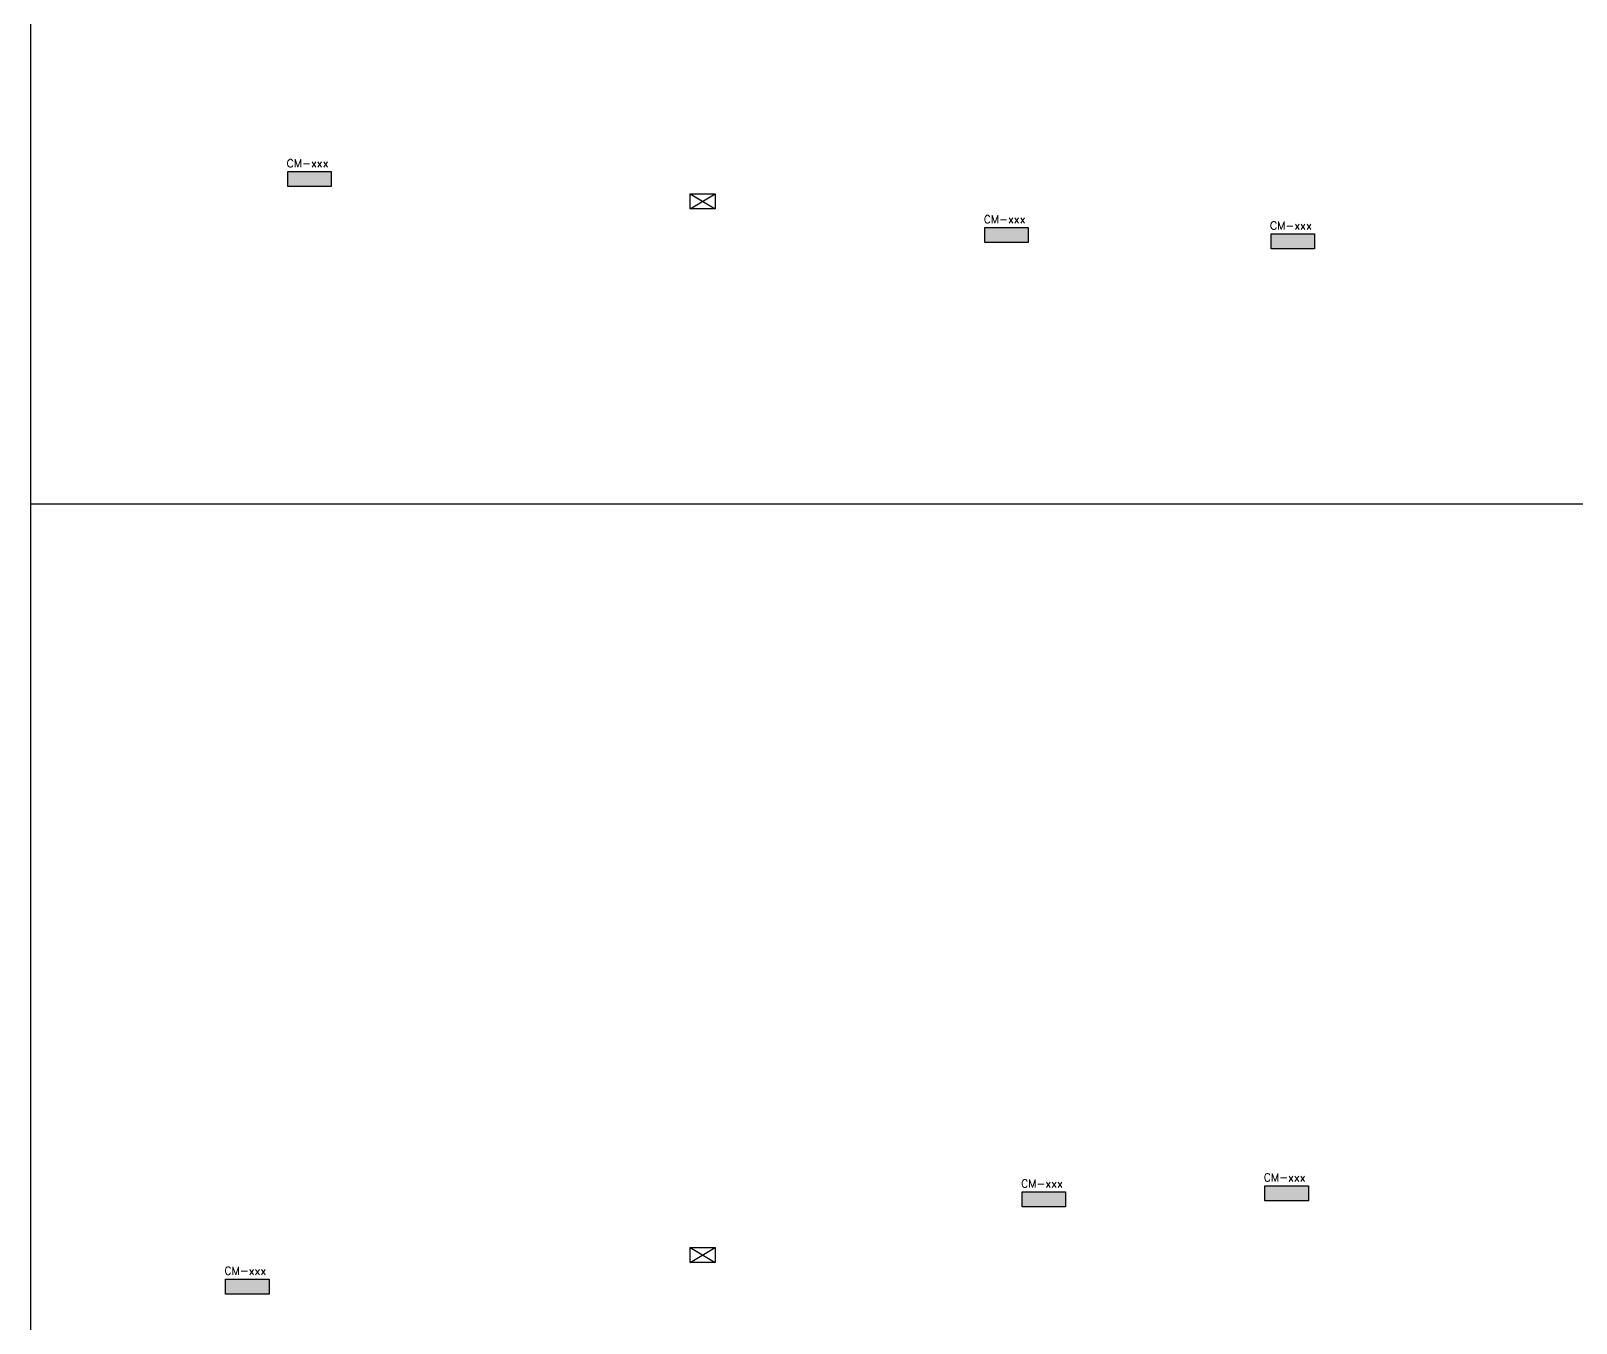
# Model space of a CAD drawing. Header units: millimetres. Extents: x -5 to 184, y -24 to 24.
# Drawn here: x 113.93 to 122.42, y -7.1 to 0 of the extents above; entities that cross this region are included whole.
import ezdxf

# ---------------------------------------------------------------- set-up
doc = ezdxf.new("R2010")
doc.units = ezdxf.units.MM
doc.layers.add('Legenda', color=73, linetype='Continuous', lineweight=25)
doc.layers.add('Prumada Eletrica', color=40, linetype='Continuous', lineweight=30)
doc.styles.add('ROMANS', font='ROMANS.SHX')

msp = doc.modelspace()

# ---------------------------------------------------------------- linework, layer by layer
at = {"layer": 'Legenda'}
for p, q in [((115.3382, -0.8508), (115.3382, -0.7683)), ((115.3382, -0.7683), (115.5773, -0.7683)), ((115.5773, -0.7683), (115.5773, -0.8508)), ((115.5773, -0.8508), (115.3382, -0.8508)), ((117.5508, -0.9734), (117.5508, -0.8909)), ((117.5508, -0.8909), (117.6883, -0.8909)), ((117.5508, -0.9734), (117.6883, -0.8909)), ((117.5508, -0.8909), (117.6883, -0.9734)), ((117.6883, -0.8909), (117.6883, -0.9734)), ((117.6883, -0.9734), (117.5508, -0.9734)), ((119.1702, -1.1584), (119.1702, -1.0759)), ((119.1702, -1.0759), (119.4092, -1.0759)), ((119.4092, -1.0759), (119.4092, -1.1584)), ((119.4092, -1.1584), (119.1702, -1.1584)), ((120.744, -1.1926), (120.744, -1.1101)), ((120.744, -1.1101), (120.983, -1.1101)), ((120.983, -1.1101), (120.983, -1.1926)), ((120.983, -1.1926), (120.744, -1.1926)), ((120.7098, -6.4231), (120.7098, -6.3406)), ((120.7098, -6.3406), (120.9488, -6.3406)), ((120.9488, -6.3406), (120.9488, -6.4231)), ((119.3754, -6.4573), (119.3754, -6.3748)), ((119.3754, -6.3748), (119.6145, -6.3748)), ((119.6145, -6.3748), (119.6145, -6.4573)), ((120.9488, -6.4231), (120.7098, -6.4231)), ((119.6145, -6.4573), (119.3754, -6.4573)), ((117.5508, -6.7622), (117.5508, -6.6797)), ((117.5508, -6.6797), (117.6883, -6.6797)), ((117.5508, -6.7622), (117.6883, -6.6797)), ((117.5508, -6.6797), (117.6883, -6.7622)), ((117.6883, -6.6797), (117.6883, -6.7622)), ((117.6883, -6.7622), (117.5508, -6.7622)), ((114.9961, -6.9359), (114.9961, -6.8534)), ((114.9961, -6.8534), (115.2352, -6.8534)), ((115.2352, -6.8534), (115.2352, -6.9359)), ((115.2352, -6.9359), (114.9961, -6.9359))]:
    msp.add_line(p, q, dxfattribs=at)
for points in [[(115.3382, -0.7683), (115.5773, -0.7683), (115.3382, -0.8508), (115.5773, -0.8508)], [(119.1702, -1.0759), (119.4092, -1.0759), (119.1702, -1.1584), (119.4092, -1.1584)], [(120.744, -1.1101), (120.983, -1.1101), (120.744, -1.1926), (120.983, -1.1926)], [(120.7098, -6.3406), (120.9488, -6.3406), (120.7098, -6.4231), (120.9488, -6.4231)], [(119.3754, -6.3748), (119.6145, -6.3748), (119.3754, -6.4573), (119.6145, -6.4573)], [(114.9961, -6.8534), (115.2352, -6.8534), (114.9961, -6.9359), (115.2352, -6.9359)]]:
    msp.add_solid(points, dxfattribs=at)
at = {"layer": 'Prumada Eletrica'}
for p, q in [((113.9262, -13.3962), (113.9262, 13.6038)), ((140.9262, -2.5962), (113.9262, -2.5962))]:
    msp.add_line(p, q, dxfattribs=at)

# ---------------------------------------------------------------- texts
at = {"layer": 'Legenda', "style": 'ROMANS'}
for p in [(115.332, -0.7446), (119.1639, -1.0523), (120.7377, -1.0865), (120.7035, -6.3169), (119.3692, -6.3511), (114.9898, -6.8297)]:
    msp.add_text('CM-xxx', height=0.044, dxfattribs=at).set_placement(p)

doc.saveas('drawing.dxf')
